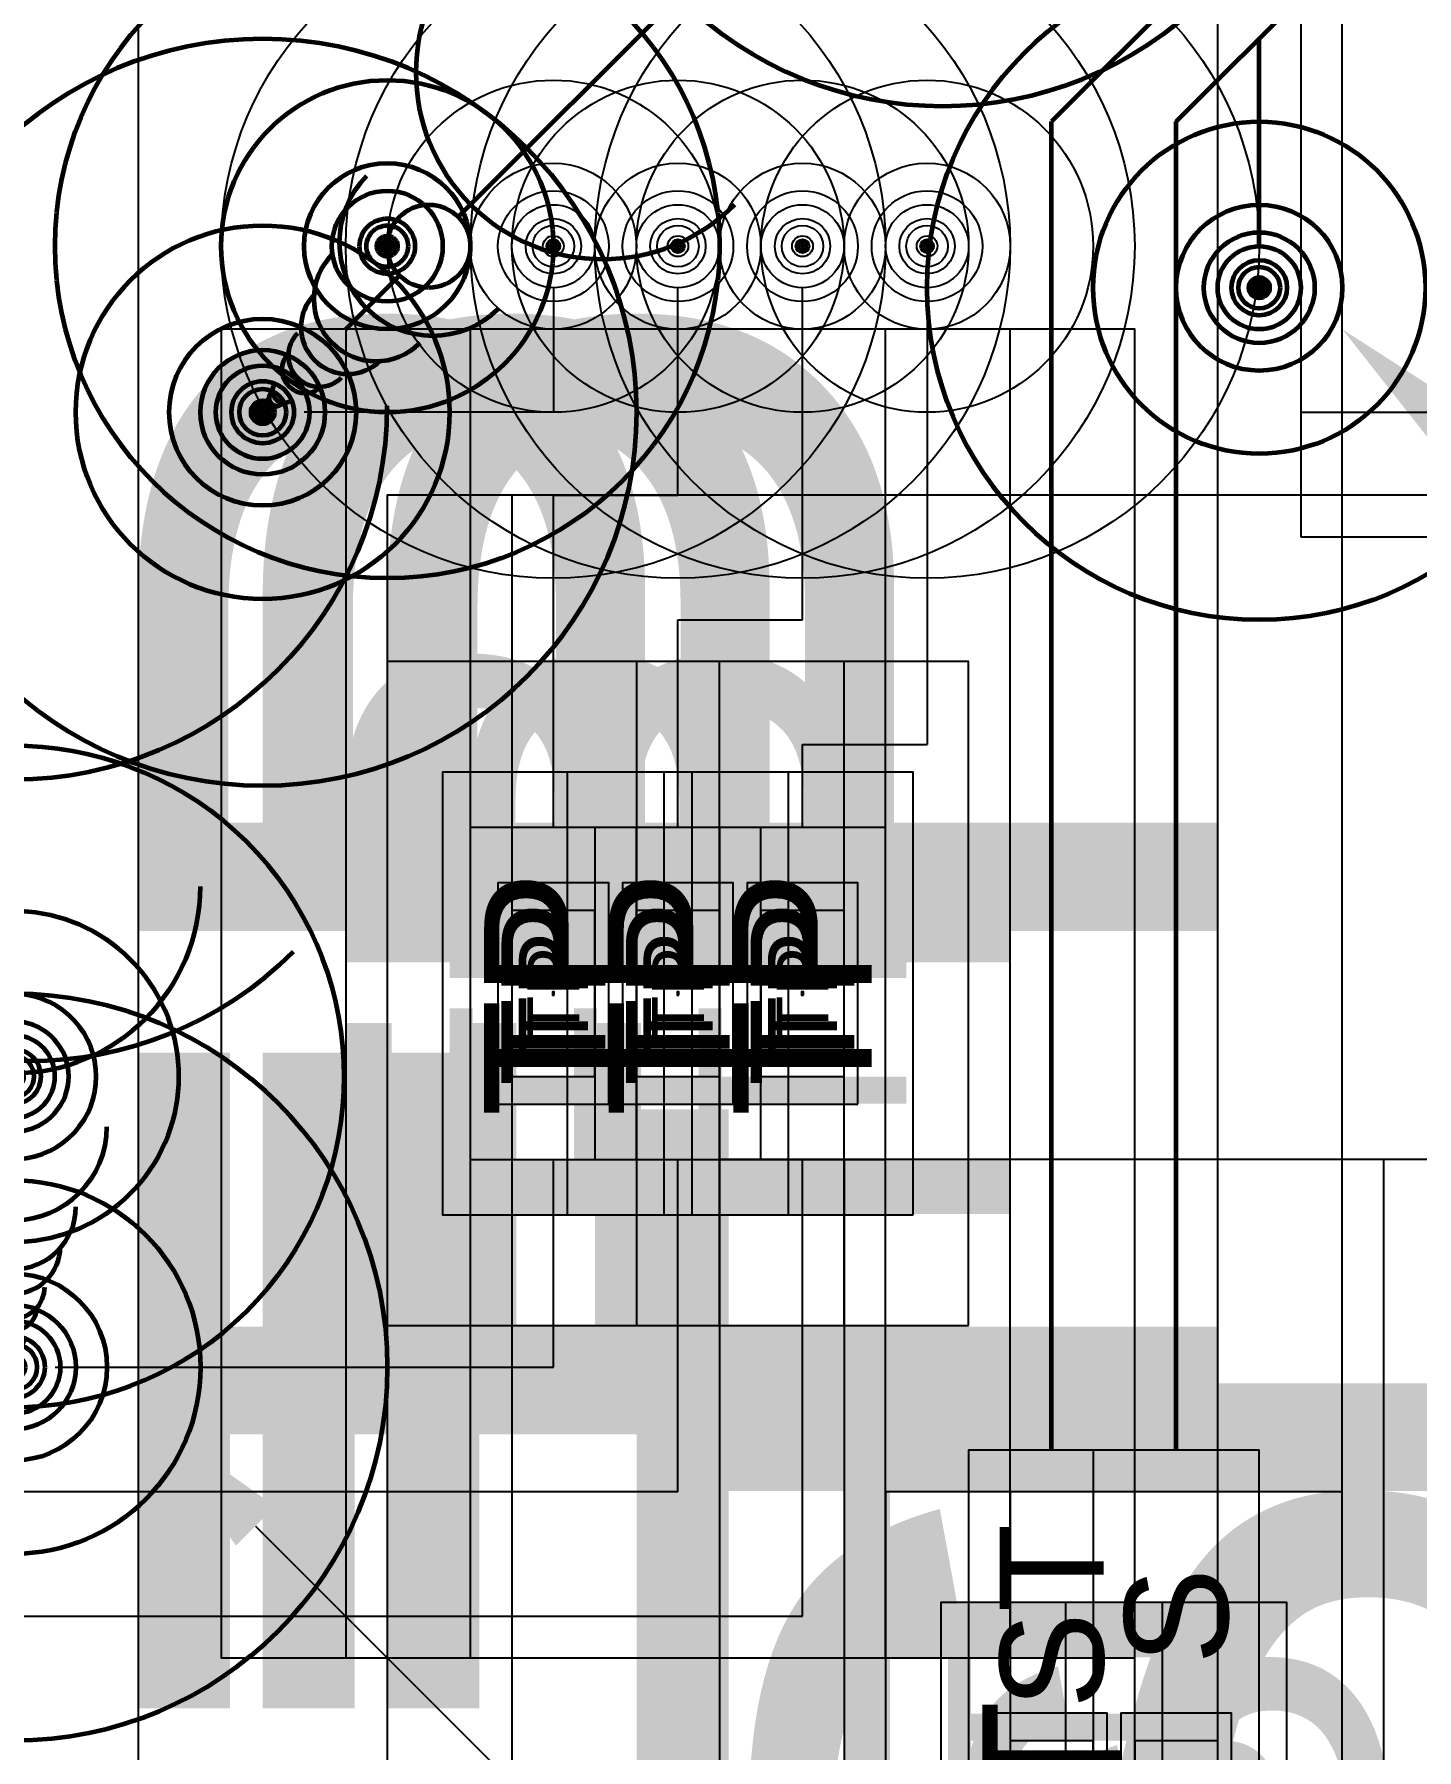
# Model space of a CAD drawing. Extents: x -3956 to 1666, y -2601 to 1886.
# Drawn here: x -2108.5 to -2008.6, y 490.1 to 614.1 of the extents above; entities that cross this region are included whole.
import ezdxf
from ezdxf.enums import TextEntityAlignment as Align

# ---------------------------------------------------------------- set-up
doc = ezdxf.new("R2010")
doc.units = 0
doc.header["$LTSCALE"] = 36
doc.header["$MEASUREMENT"] = 0
doc.linetypes.add('VENT', pattern=[0.30000000000000004, 0.2, -0.1])
for name, color, linetype in [('G-ANNO-TEXT', 70, 'Continuous'), ('P-TP-N', 4, 'Continuous'), ('P-TP-N @ 1 (1)', 4, 'Continuous'), ('P-TP-N @ 1 (2)', 4, 'Continuous'), ('P-TP-N @ 12', 4, 'Continuous'), ('P-TP-N @ 128', 4, 'Continuous'), ('P-TP-N @ 16', 4, 'Continuous'), ('P-TP-N @ 192', 4, 'Continuous'), ('P-TP-N @ 2', 4, 'Continuous'), ('P-TP-N @ 24', 4, 'Continuous'), ('P-TP-N @ 384', 4, 'Continuous'), ('P-TP-N @ 4', 4, 'Continuous'), ('P-TP-N @ 48', 4, 'Continuous'), ('P-TP-N @ 64', 4, 'Continuous'), ('P-TP-N @ 768', 4, 'Continuous'), ('P-TP-N @ 8', 4, 'Continuous'), ('P-TP-N @ 96', 4, 'Continuous')]:
    doc.layers.add(name, color=color, linetype=linetype)
for name, color, linetype, lineweight in [('P-SAN-N', 6, 'Continuous', 60), ('P-SAN-N @ 1 (1)', 6, 'Continuous', 60), ('P-SAN-N @ 1 (2)', 6, 'Continuous', 60), ('P-SAN-N @ 12', 6, 'Continuous', 60), ('P-SAN-N @ 128', 6, 'Continuous', 60), ('P-SAN-N @ 16', 6, 'Continuous', 60), ('P-SAN-N @ 192', 6, 'Continuous', 60), ('P-SAN-N @ 2', 6, 'Continuous', 60), ('P-SAN-N @ 24', 6, 'Continuous', 60), ('P-SAN-N @ 384', 6, 'Continuous', 60), ('P-SAN-N @ 4', 6, 'Continuous', 60), ('P-SAN-N @ 48', 6, 'Continuous', 60), ('P-SAN-N @ 64', 6, 'Continuous', 60), ('P-SAN-N @ 768', 6, 'Continuous', 60), ('P-SAN-N @ 8', 6, 'Continuous', 60), ('P-SAN-N @ 96', 6, 'Continuous', 60), ('P-SANV-N', 5, 'VENT', 60), ('P-SANV-N @ 1 (1)', 5, 'VENT', 60), ('P-SANV-N @ 1 (2)', 5, 'VENT', 60), ('P-SANV-N @ 12', 5, 'VENT', 60), ('P-SANV-N @ 128', 5, 'VENT', 60), ('P-SANV-N @ 16', 5, 'VENT', 60), ('P-SANV-N @ 192', 5, 'VENT', 60), ('P-SANV-N @ 2', 5, 'VENT', 60), ('P-SANV-N @ 24', 5, 'VENT', 60), ('P-SANV-N @ 384', 5, 'VENT', 60), ('P-SANV-N @ 4', 5, 'VENT', 60), ('P-SANV-N @ 48', 5, 'VENT', 60), ('P-SANV-N @ 64', 5, 'VENT', 60), ('P-SANV-N @ 768', 5, 'VENT', 60), ('P-SANV-N @ 8', 5, 'VENT', 60), ('P-SANV-N @ 96', 5, 'VENT', 60), ('P-STRM-N', 2, 'Continuous', 60), ('P-STRM-N @ 128', 2, 'Continuous', 60), ('P-STRM-N @ 192', 2, 'Continuous', 60), ('P-STRM-N @ 384', 2, 'Continuous', 60), ('P-STRM-N @ 48', 2, 'Continuous', 60), ('P-STRM-N @ 64', 2, 'Continuous', 60), ('P-STRM-N @ 768', 2, 'Continuous', 60), ('P-STRM-N @ 96', 2, 'Continuous', 60)]:
    doc.layers.add(name, color=color, linetype=linetype, lineweight=lineweight)
doc.styles.add('Arial', font='arial.ttf')

# ---------------------------------------------------------------- blocks, each defined once
blk = doc.blocks.new('*U20')
at = {"linetype": 'Continuous'}
blk.add_circle((0, 0), 0.03515625, dxfattribs=at)
blk.add_arc((0.09046299364832541, 2.556089733746285e-18), 0.03515625, 90, 270, dxfattribs=at)
blk = doc.blocks.new('*U1657')
at = {"layer": 'P-SAN-N @ 1 (1)', "rotation": 45}
blk.add_blockref('*U20', (-2092.000000014937, 586.7428015229962), dxfattribs=at)
at = {"layer": 'P-SAN-N @ 1 (2)', "rotation": 45}
blk.add_blockref('*U20', (-2092.000000014937, 586.7428015229962), dxfattribs=at)
at = {"layer": 'P-SAN-N @ 12', "xscale": 12, "yscale": 12, "zscale": 12, "rotation": 44.99999999999999}
blk.add_blockref('*U20', (-2092.000000014937, 586.7428015229962), dxfattribs=at)
at = {"layer": 'P-SAN-N @ 128', "xscale": 128, "yscale": 128, "zscale": 128, "rotation": 45}
blk.add_blockref('*U20', (-2092.000000014937, 586.7428015229962), dxfattribs=at)
at = {"layer": 'P-SAN-N @ 16', "xscale": 16, "yscale": 16, "zscale": 16, "rotation": 45}
blk.add_blockref('*U20', (-2092.000000014937, 586.7428015229962), dxfattribs=at)
at = {"layer": 'P-SAN-N @ 192', "xscale": 192, "yscale": 192, "zscale": 192, "rotation": 44.99999999999999}
blk.add_blockref('*U20', (-2092.000000014937, 586.7428015229962), dxfattribs=at)
at = {"layer": 'P-SAN-N @ 2', "xscale": 2, "yscale": 2, "zscale": 2, "rotation": 45}
blk.add_blockref('*U20', (-2092.000000014937, 586.7428015229962), dxfattribs=at)
at = {"layer": 'P-SAN-N @ 24', "xscale": 24, "yscale": 24, "zscale": 24, "rotation": 44.99999999999999}
blk.add_blockref('*U20', (-2092.000000014937, 586.7428015229962), dxfattribs=at)
at = {"layer": 'P-SAN-N @ 384', "xscale": 384, "yscale": 384, "zscale": 384, "rotation": 44.99999999999999}
blk.add_blockref('*U20', (-2092.000000014937, 586.7428015229962), dxfattribs=at)
at = {"layer": 'P-SAN-N @ 4', "xscale": 4, "yscale": 4, "zscale": 4, "rotation": 45}
blk.add_blockref('*U20', (-2092.000000014937, 586.7428015229962), dxfattribs=at)
at = {"layer": 'P-SAN-N @ 48', "xscale": 48, "yscale": 48, "zscale": 48, "rotation": 44.99999999999999}
blk.add_blockref('*U20', (-2092.000000014937, 586.7428015229962), dxfattribs=at)
at = {"layer": 'P-SAN-N @ 64', "xscale": 64, "yscale": 64, "zscale": 64, "rotation": 45}
blk.add_blockref('*U20', (-2092.000000014937, 586.7428015229962), dxfattribs=at)
at = {"layer": 'P-SAN-N @ 768', "xscale": 768, "yscale": 768, "zscale": 768, "rotation": 44.99999999999999}
blk.add_blockref('*U20', (-2092.000000014937, 586.7428015229962), dxfattribs=at)
at = {"layer": 'P-SAN-N @ 8', "xscale": 8, "yscale": 8, "zscale": 8, "rotation": 45}
blk.add_blockref('*U20', (-2092.000000014937, 586.7428015229962), dxfattribs=at)
at = {"layer": 'P-SAN-N @ 96', "xscale": 96, "yscale": 96, "zscale": 96, "rotation": 44.99999999999999}
blk.add_blockref('*U20', (-2092.000000014937, 586.7428015229962), dxfattribs=at)
blk = doc.blocks.new('*U7')
blk.add_circle((0, 0), 0.03125)
blk = doc.blocks.new('*U1659')
at = {"layer": 'P-SAN-N @ 1 (1)'}
blk.add_blockref('*U7', (-2020.000000014937, 595.7428015229962), dxfattribs=at)
at = {"layer": 'P-SAN-N @ 1 (2)'}
blk.add_blockref('*U7', (-2020.000000014937, 595.7428015229962), dxfattribs=at)
at = {"layer": 'P-SAN-N @ 12', "xscale": 12, "yscale": 12, "zscale": 12}
blk.add_blockref('*U7', (-2020.000000014937, 595.7428015229962), dxfattribs=at)
at = {"layer": 'P-SAN-N @ 128', "xscale": 128, "yscale": 128, "zscale": 128}
blk.add_blockref('*U7', (-2020.000000014937, 595.7428015229962), dxfattribs=at)
at = {"layer": 'P-SAN-N @ 16', "xscale": 16, "yscale": 16, "zscale": 16}
blk.add_blockref('*U7', (-2020.000000014937, 595.7428015229962), dxfattribs=at)
at = {"layer": 'P-SAN-N @ 192', "xscale": 192, "yscale": 192, "zscale": 192}
blk.add_blockref('*U7', (-2020.000000014937, 595.7428015229962), dxfattribs=at)
at = {"layer": 'P-SAN-N @ 2', "xscale": 2, "yscale": 2, "zscale": 2}
blk.add_blockref('*U7', (-2020.000000014937, 595.7428015229962), dxfattribs=at)
at = {"layer": 'P-SAN-N @ 24', "xscale": 24, "yscale": 24, "zscale": 24}
blk.add_blockref('*U7', (-2020.000000014937, 595.7428015229962), dxfattribs=at)
at = {"layer": 'P-SAN-N @ 384', "xscale": 384, "yscale": 384, "zscale": 384}
blk.add_blockref('*U7', (-2020.000000014937, 595.7428015229962), dxfattribs=at)
at = {"layer": 'P-SAN-N @ 4', "xscale": 4, "yscale": 4, "zscale": 4}
blk.add_blockref('*U7', (-2020.000000014937, 595.7428015229962), dxfattribs=at)
at = {"layer": 'P-SAN-N @ 48', "xscale": 48, "yscale": 48, "zscale": 48}
blk.add_blockref('*U7', (-2020.000000014937, 595.7428015229962), dxfattribs=at)
at = {"layer": 'P-SAN-N @ 64', "xscale": 64, "yscale": 64, "zscale": 64}
blk.add_blockref('*U7', (-2020.000000014937, 595.7428015229962), dxfattribs=at)
at = {"layer": 'P-SAN-N @ 768', "xscale": 768, "yscale": 768, "zscale": 768}
blk.add_blockref('*U7', (-2020.000000014937, 595.7428015229962), dxfattribs=at)
at = {"layer": 'P-SAN-N @ 8', "xscale": 8, "yscale": 8, "zscale": 8}
blk.add_blockref('*U7', (-2020.000000014937, 595.7428015229962), dxfattribs=at)
at = {"layer": 'P-SAN-N @ 96', "xscale": 96, "yscale": 96, "zscale": 96}
blk.add_blockref('*U7', (-2020.000000014937, 595.7428015229962), dxfattribs=at)
blk = doc.blocks.new('*U1662')
at = {"layer": 'P-SANV-N @ 1 (1)'}
blk.add_blockref('*U7', (-2083.000000014937, 598.7428015229962), dxfattribs=at)
at = {"layer": 'P-SANV-N @ 1 (2)'}
blk.add_blockref('*U7', (-2083.000000014937, 598.7428015229962), dxfattribs=at)
at = {"layer": 'P-SANV-N @ 12', "xscale": 12, "yscale": 12, "zscale": 12}
blk.add_blockref('*U7', (-2083.000000014937, 598.7428015229962), dxfattribs=at)
at = {"layer": 'P-SANV-N @ 128', "xscale": 128, "yscale": 128, "zscale": 128}
blk.add_blockref('*U7', (-2083.000000014937, 598.7428015229962), dxfattribs=at)
at = {"layer": 'P-SANV-N @ 16', "xscale": 16, "yscale": 16, "zscale": 16}
blk.add_blockref('*U7', (-2083.000000014937, 598.7428015229962), dxfattribs=at)
at = {"layer": 'P-SANV-N @ 192', "xscale": 192, "yscale": 192, "zscale": 192}
blk.add_blockref('*U7', (-2083.000000014937, 598.7428015229962), dxfattribs=at)
at = {"layer": 'P-SANV-N @ 2', "xscale": 2, "yscale": 2, "zscale": 2}
blk.add_blockref('*U7', (-2083.000000014937, 598.7428015229962), dxfattribs=at)
at = {"layer": 'P-SANV-N @ 24', "xscale": 24, "yscale": 24, "zscale": 24}
blk.add_blockref('*U7', (-2083.000000014937, 598.7428015229962), dxfattribs=at)
at = {"layer": 'P-SANV-N @ 384', "xscale": 384, "yscale": 384, "zscale": 384}
blk.add_blockref('*U7', (-2083.000000014937, 598.7428015229962), dxfattribs=at)
at = {"layer": 'P-SANV-N @ 4', "xscale": 4, "yscale": 4, "zscale": 4}
blk.add_blockref('*U7', (-2083.000000014937, 598.7428015229962), dxfattribs=at)
at = {"layer": 'P-SANV-N @ 48', "xscale": 48, "yscale": 48, "zscale": 48}
blk.add_blockref('*U7', (-2083.000000014937, 598.7428015229962), dxfattribs=at)
at = {"layer": 'P-SANV-N @ 64', "xscale": 64, "yscale": 64, "zscale": 64}
blk.add_blockref('*U7', (-2083.000000014937, 598.7428015229962), dxfattribs=at)
at = {"layer": 'P-SANV-N @ 768', "xscale": 768, "yscale": 768, "zscale": 768}
blk.add_blockref('*U7', (-2083.000000014937, 598.7428015229962), dxfattribs=at)
at = {"layer": 'P-SANV-N @ 8', "xscale": 8, "yscale": 8, "zscale": 8}
blk.add_blockref('*U7', (-2083.000000014937, 598.7428015229962), dxfattribs=at)
at = {"layer": 'P-SANV-N @ 96', "xscale": 96, "yscale": 96, "zscale": 96}
blk.add_blockref('*U7', (-2080.000000014937, 598.7428015229962), dxfattribs=at)
blk = doc.blocks.new('*U72')
at = {"layer": 'DEFPOINTS'}
blk.add_lwpolyline([(-0.125, -0.06249999999999999), (0.125, -0.06249999999999998), (0.125, 0.06250000000000003), (-0.125, 0.0625)], close=True, dxfattribs=at)
at = {"style": 'Arial'}
blk.add_text('ST', height=0.078125, dxfattribs=at).set_placement((-9.393444791544109e-18, 0), align=Align.MIDDLE)
blk = doc.blocks.new('*U1663')
at = {"layer": 'P-STRM-N @ 128', "linetype": 'ByBlock', "lineweight": -2, "xscale": 128, "yscale": 128, "zscale": 128, "rotation": 90}
blk.add_blockref('*U72', (-2035.000000014937, 484.7428015229962), dxfattribs=at)
at = {"layer": 'P-STRM-N @ 192', "linetype": 'ByBlock', "lineweight": -2, "xscale": 192, "yscale": 192, "zscale": 192, "rotation": 90}
blk.add_blockref('*U72', (-2035.000000014937, 484.7428015229962), dxfattribs=at)
at = {"layer": 'P-STRM-N @ 384', "linetype": 'ByBlock', "lineweight": -2, "xscale": 384, "yscale": 384, "zscale": 384, "rotation": 90}
blk.add_blockref('*U72', (-2035.000000014937, 484.7428015229962), dxfattribs=at)
at = {"layer": 'P-STRM-N @ 48', "linetype": 'ByBlock', "lineweight": -2, "xscale": 48, "yscale": 48, "zscale": 48, "rotation": 90}
blk.add_blockref('*U72', (-2035.000000014937, 484.7428015229962), dxfattribs=at)
at = {"layer": 'P-STRM-N @ 64', "linetype": 'ByBlock', "lineweight": -2, "xscale": 64, "yscale": 64, "zscale": 64, "rotation": 90}
blk.add_blockref('*U72', (-2035.000000014937, 484.7428015229962), dxfattribs=at)
at = {"layer": 'P-STRM-N @ 768', "linetype": 'ByBlock', "lineweight": -2, "xscale": 768, "yscale": 768, "zscale": 768, "rotation": 90}
blk.add_blockref('*U72', (-2035.000000014937, 484.7428015229962), dxfattribs=at)
at = {"layer": 'P-STRM-N @ 96', "linetype": 'ByBlock', "lineweight": -2, "xscale": 96, "yscale": 96, "zscale": 96, "rotation": 90}
blk.add_blockref('*U72', (-2035.000000014937, 499.7428015229962), dxfattribs=at)
blk = doc.blocks.new('*U68')
at = {"layer": 'DEFPOINTS'}
blk.add_lwpolyline([(-0.125, -0.06249999999999999), (0.125, -0.06249999999999998), (0.125, 0.06250000000000003), (-0.125, 0.0625)], close=True, dxfattribs=at)
at = {"style": 'Arial'}
blk.add_text('S', height=0.078125, dxfattribs=at).set_placement((-2.383437588677995e-17, 0), align=Align.MIDDLE)
blk = doc.blocks.new('*U1664')
at = {"layer": 'P-SAN-N @ 128', "linetype": 'ByBlock', "lineweight": -2, "xscale": 128, "yscale": 128, "zscale": 128, "rotation": 90}
blk.add_blockref('*U68', (-2026.000000014937, 484.7428015229962), dxfattribs=at)
at = {"layer": 'P-SAN-N @ 192', "linetype": 'ByBlock', "lineweight": -2, "xscale": 192, "yscale": 192, "zscale": 192, "rotation": 90}
blk.add_blockref('*U68', (-2026.000000014937, 484.7428015229962), dxfattribs=at)
at = {"layer": 'P-SAN-N @ 384', "linetype": 'ByBlock', "lineweight": -2, "xscale": 384, "yscale": 384, "zscale": 384, "rotation": 90}
blk.add_blockref('*U68', (-2026.000000014937, 484.7428015229962), dxfattribs=at)
at = {"layer": 'P-SAN-N @ 48', "linetype": 'ByBlock', "lineweight": -2, "xscale": 48, "yscale": 48, "zscale": 48, "rotation": 90}
blk.add_blockref('*U68', (-2026.000000014937, 484.7428015229962), dxfattribs=at)
at = {"layer": 'P-SAN-N @ 64', "linetype": 'ByBlock', "lineweight": -2, "xscale": 64, "yscale": 64, "zscale": 64, "rotation": 90}
blk.add_blockref('*U68', (-2026.000000014937, 484.7428015229962), dxfattribs=at)
at = {"layer": 'P-SAN-N @ 768', "linetype": 'ByBlock', "lineweight": -2, "xscale": 768, "yscale": 768, "zscale": 768, "rotation": 90}
blk.add_blockref('*U68', (-2026.000000014937, 484.7428015229962), dxfattribs=at)
at = {"layer": 'P-SAN-N @ 96', "linetype": 'ByBlock', "lineweight": -2, "xscale": 96, "yscale": 96, "zscale": 96, "rotation": 90}
blk.add_blockref('*U68', (-2026.000000014937, 499.7428015229962), dxfattribs=at)
blk = doc.blocks.new('*U1796')
at = {"layer": 'P-TP-N @ 1 (1)'}
blk.add_blockref('*U7', (-2071.000000014937, 598.7428015229962), dxfattribs=at)
at = {"layer": 'P-TP-N @ 1 (2)'}
blk.add_blockref('*U7', (-2071.000000014937, 598.7428015229962), dxfattribs=at)
at = {"layer": 'P-TP-N @ 12', "xscale": 12, "yscale": 12, "zscale": 12}
blk.add_blockref('*U7', (-2071.000000014937, 598.7428015229962), dxfattribs=at)
at = {"layer": 'P-TP-N @ 128', "xscale": 128, "yscale": 128, "zscale": 128}
blk.add_blockref('*U7', (-2071.000000014937, 598.7428015229962), dxfattribs=at)
at = {"layer": 'P-TP-N @ 16', "xscale": 16, "yscale": 16, "zscale": 16}
blk.add_blockref('*U7', (-2071.000000014937, 598.7428015229962), dxfattribs=at)
at = {"layer": 'P-TP-N @ 192', "xscale": 192, "yscale": 192, "zscale": 192}
blk.add_blockref('*U7', (-2071.000000014937, 598.7428015229962), dxfattribs=at)
at = {"layer": 'P-TP-N @ 2', "xscale": 2, "yscale": 2, "zscale": 2}
blk.add_blockref('*U7', (-2071.000000014937, 598.7428015229962), dxfattribs=at)
at = {"layer": 'P-TP-N @ 24', "xscale": 24, "yscale": 24, "zscale": 24}
blk.add_blockref('*U7', (-2071.000000014937, 598.7428015229962), dxfattribs=at)
at = {"layer": 'P-TP-N @ 384', "xscale": 384, "yscale": 384, "zscale": 384}
blk.add_blockref('*U7', (-2071.000000014937, 598.7428015229962), dxfattribs=at)
at = {"layer": 'P-TP-N @ 4', "xscale": 4, "yscale": 4, "zscale": 4}
blk.add_blockref('*U7', (-2071.000000014937, 598.7428015229962), dxfattribs=at)
at = {"layer": 'P-TP-N @ 48', "xscale": 48, "yscale": 48, "zscale": 48}
blk.add_blockref('*U7', (-2071.000000014937, 598.7428015229962), dxfattribs=at)
at = {"layer": 'P-TP-N @ 64', "xscale": 64, "yscale": 64, "zscale": 64}
blk.add_blockref('*U7', (-2071.000000014937, 598.7428015229962), dxfattribs=at)
at = {"layer": 'P-TP-N @ 768', "xscale": 768, "yscale": 768, "zscale": 768}
blk.add_blockref('*U7', (-2071.000000014937, 598.7428015229962), dxfattribs=at)
at = {"layer": 'P-TP-N @ 8', "xscale": 8, "yscale": 8, "zscale": 8}
blk.add_blockref('*U7', (-2071.000000014937, 598.7428015229962), dxfattribs=at)
at = {"layer": 'P-TP-N @ 96', "xscale": 96, "yscale": 96, "zscale": 96}
blk.add_blockref('*U7', (-2071.000000014937, 598.7428015229962), dxfattribs=at)
blk = doc.blocks.new('*U1797')
at = {"layer": 'P-TP-N @ 1 (1)'}
blk.add_blockref('*U7', (-2062.000000014937, 598.7428015229962), dxfattribs=at)
at = {"layer": 'P-TP-N @ 1 (2)'}
blk.add_blockref('*U7', (-2062.000000014937, 598.7428015229962), dxfattribs=at)
at = {"layer": 'P-TP-N @ 12', "xscale": 12, "yscale": 12, "zscale": 12}
blk.add_blockref('*U7', (-2062.000000014937, 598.7428015229962), dxfattribs=at)
at = {"layer": 'P-TP-N @ 128', "xscale": 128, "yscale": 128, "zscale": 128}
blk.add_blockref('*U7', (-2062.000000014937, 598.7428015229962), dxfattribs=at)
at = {"layer": 'P-TP-N @ 16', "xscale": 16, "yscale": 16, "zscale": 16}
blk.add_blockref('*U7', (-2062.000000014937, 598.7428015229962), dxfattribs=at)
at = {"layer": 'P-TP-N @ 192', "xscale": 192, "yscale": 192, "zscale": 192}
blk.add_blockref('*U7', (-2062.000000014937, 598.7428015229962), dxfattribs=at)
at = {"layer": 'P-TP-N @ 2', "xscale": 2, "yscale": 2, "zscale": 2}
blk.add_blockref('*U7', (-2062.000000014937, 598.7428015229962), dxfattribs=at)
at = {"layer": 'P-TP-N @ 24', "xscale": 24, "yscale": 24, "zscale": 24}
blk.add_blockref('*U7', (-2062.000000014937, 598.7428015229962), dxfattribs=at)
at = {"layer": 'P-TP-N @ 384', "xscale": 384, "yscale": 384, "zscale": 384}
blk.add_blockref('*U7', (-2062.000000014937, 598.7428015229962), dxfattribs=at)
at = {"layer": 'P-TP-N @ 4', "xscale": 4, "yscale": 4, "zscale": 4}
blk.add_blockref('*U7', (-2062.000000014937, 598.7428015229962), dxfattribs=at)
at = {"layer": 'P-TP-N @ 48', "xscale": 48, "yscale": 48, "zscale": 48}
blk.add_blockref('*U7', (-2062.000000014937, 598.7428015229962), dxfattribs=at)
at = {"layer": 'P-TP-N @ 64', "xscale": 64, "yscale": 64, "zscale": 64}
blk.add_blockref('*U7', (-2062.000000014937, 598.7428015229962), dxfattribs=at)
at = {"layer": 'P-TP-N @ 768', "xscale": 768, "yscale": 768, "zscale": 768}
blk.add_blockref('*U7', (-2062.000000014937, 598.7428015229962), dxfattribs=at)
at = {"layer": 'P-TP-N @ 8', "xscale": 8, "yscale": 8, "zscale": 8}
blk.add_blockref('*U7', (-2062.000000014937, 598.7428015229962), dxfattribs=at)
at = {"layer": 'P-TP-N @ 96', "xscale": 96, "yscale": 96, "zscale": 96}
blk.add_blockref('*U7', (-2062.000000014937, 598.7428015229962), dxfattribs=at)
blk = doc.blocks.new('*U1798')
at = {"layer": 'P-TP-N @ 1 (1)'}
blk.add_blockref('*U7', (-2053.000000014937, 598.7428015229962), dxfattribs=at)
at = {"layer": 'P-TP-N @ 1 (2)'}
blk.add_blockref('*U7', (-2053.000000014937, 598.7428015229962), dxfattribs=at)
at = {"layer": 'P-TP-N @ 12', "xscale": 12, "yscale": 12, "zscale": 12}
blk.add_blockref('*U7', (-2053.000000014937, 598.7428015229962), dxfattribs=at)
at = {"layer": 'P-TP-N @ 128', "xscale": 128, "yscale": 128, "zscale": 128}
blk.add_blockref('*U7', (-2053.000000014937, 598.7428015229962), dxfattribs=at)
at = {"layer": 'P-TP-N @ 16', "xscale": 16, "yscale": 16, "zscale": 16}
blk.add_blockref('*U7', (-2053.000000014937, 598.7428015229962), dxfattribs=at)
at = {"layer": 'P-TP-N @ 192', "xscale": 192, "yscale": 192, "zscale": 192}
blk.add_blockref('*U7', (-2053.000000014937, 598.7428015229962), dxfattribs=at)
at = {"layer": 'P-TP-N @ 2', "xscale": 2, "yscale": 2, "zscale": 2}
blk.add_blockref('*U7', (-2053.000000014937, 598.7428015229962), dxfattribs=at)
at = {"layer": 'P-TP-N @ 24', "xscale": 24, "yscale": 24, "zscale": 24}
blk.add_blockref('*U7', (-2053.000000014937, 598.7428015229962), dxfattribs=at)
at = {"layer": 'P-TP-N @ 384', "xscale": 384, "yscale": 384, "zscale": 384}
blk.add_blockref('*U7', (-2053.000000014937, 598.7428015229962), dxfattribs=at)
at = {"layer": 'P-TP-N @ 4', "xscale": 4, "yscale": 4, "zscale": 4}
blk.add_blockref('*U7', (-2053.000000014937, 598.7428015229962), dxfattribs=at)
at = {"layer": 'P-TP-N @ 48', "xscale": 48, "yscale": 48, "zscale": 48}
blk.add_blockref('*U7', (-2053.000000014937, 598.7428015229962), dxfattribs=at)
at = {"layer": 'P-TP-N @ 64', "xscale": 64, "yscale": 64, "zscale": 64}
blk.add_blockref('*U7', (-2053.000000014937, 598.7428015229962), dxfattribs=at)
at = {"layer": 'P-TP-N @ 768', "xscale": 768, "yscale": 768, "zscale": 768}
blk.add_blockref('*U7', (-2053.000000014937, 598.7428015229962), dxfattribs=at)
at = {"layer": 'P-TP-N @ 8', "xscale": 8, "yscale": 8, "zscale": 8}
blk.add_blockref('*U7', (-2053.000000014937, 598.7428015229962), dxfattribs=at)
at = {"layer": 'P-TP-N @ 96', "xscale": 96, "yscale": 96, "zscale": 96}
blk.add_blockref('*U7', (-2053.000000014937, 598.7428015229962), dxfattribs=at)
blk = doc.blocks.new('*U66')
at = {"layer": 'DEFPOINTS'}
blk.add_lwpolyline([(-0.125, -0.0625), (0.125, -0.0625), (0.125, 0.0625), (-0.125, 0.0625)], close=True, dxfattribs=at)
at = {"style": 'Arial'}
blk.add_text('TP', height=0.078125, dxfattribs=at).set_placement((-3.235557227555699e-17, 1.387778780781446e-17), align=Align.MIDDLE)
blk = doc.blocks.new('*U1801')
at = {"layer": 'P-TP-N @ 1 (1)', "linetype": 'ByBlock', "lineweight": -2, "rotation": 90}
blk.add_blockref('*U66', (-2062.000000014937, 544.7428015229962), dxfattribs=at)
at = {"layer": 'P-TP-N @ 1 (2)', "linetype": 'ByBlock', "lineweight": -2, "rotation": 90}
blk.add_blockref('*U66', (-2062.000000014937, 544.7428015229962), dxfattribs=at)
at = {"layer": 'P-TP-N @ 128', "linetype": 'ByBlock', "lineweight": -2, "xscale": 128, "yscale": 128, "zscale": 128, "rotation": 90}
blk.add_blockref('*U66', (-2062.000000014937, 544.7428015229962), dxfattribs=at)
at = {"layer": 'P-TP-N @ 192', "linetype": 'ByBlock', "lineweight": -2, "xscale": 192, "yscale": 192, "zscale": 192, "rotation": 90}
blk.add_blockref('*U66', (-2062.000000014937, 544.7428015229962), dxfattribs=at)
at = {"layer": 'P-TP-N @ 384', "linetype": 'ByBlock', "lineweight": -2, "xscale": 384, "yscale": 384, "zscale": 384, "rotation": 90}
blk.add_blockref('*U66', (-2062.000000014937, 544.7428015229962), dxfattribs=at)
at = {"layer": 'P-TP-N @ 48', "linetype": 'ByBlock', "lineweight": -2, "xscale": 48, "yscale": 48, "zscale": 48, "rotation": 90}
blk.add_blockref('*U66', (-2062.000000014937, 544.7428015229962), dxfattribs=at)
at = {"layer": 'P-TP-N @ 64', "linetype": 'ByBlock', "lineweight": -2, "xscale": 64, "yscale": 64, "zscale": 64, "rotation": 90}
blk.add_blockref('*U66', (-2062.000000014937, 544.7428015229962), dxfattribs=at)
at = {"layer": 'P-TP-N @ 768', "linetype": 'ByBlock', "lineweight": -2, "xscale": 768, "yscale": 768, "zscale": 768, "rotation": 90}
blk.add_blockref('*U66', (-2062.000000014937, 544.7428015229962), dxfattribs=at)
at = {"layer": 'P-TP-N @ 96', "linetype": 'ByBlock', "lineweight": -2, "xscale": 96, "yscale": 96, "zscale": 96, "rotation": 90}
blk.add_blockref('*U66', (-2062.000000014937, 544.7428015229962), dxfattribs=at)
blk = doc.blocks.new('*U1802')
at = {"layer": 'P-TP-N @ 1 (1)', "linetype": 'ByBlock', "lineweight": -2, "rotation": 90}
blk.add_blockref('*U66', (-2071.000000014937, 544.7428015229962), dxfattribs=at)
at = {"layer": 'P-TP-N @ 1 (2)', "linetype": 'ByBlock', "lineweight": -2, "rotation": 90}
blk.add_blockref('*U66', (-2071.000000014937, 544.7428015229962), dxfattribs=at)
at = {"layer": 'P-TP-N @ 128', "linetype": 'ByBlock', "lineweight": -2, "xscale": 128, "yscale": 128, "zscale": 128, "rotation": 90}
blk.add_blockref('*U66', (-2071.000000014937, 544.7428015229962), dxfattribs=at)
at = {"layer": 'P-TP-N @ 192', "linetype": 'ByBlock', "lineweight": -2, "xscale": 192, "yscale": 192, "zscale": 192, "rotation": 90}
blk.add_blockref('*U66', (-2071.000000014937, 544.7428015229962), dxfattribs=at)
at = {"layer": 'P-TP-N @ 384', "linetype": 'ByBlock', "lineweight": -2, "xscale": 384, "yscale": 384, "zscale": 384, "rotation": 90}
blk.add_blockref('*U66', (-2071.000000014937, 544.7428015229962), dxfattribs=at)
at = {"layer": 'P-TP-N @ 48', "linetype": 'ByBlock', "lineweight": -2, "xscale": 48, "yscale": 48, "zscale": 48, "rotation": 90}
blk.add_blockref('*U66', (-2071.000000014937, 544.7428015229962), dxfattribs=at)
at = {"layer": 'P-TP-N @ 64', "linetype": 'ByBlock', "lineweight": -2, "xscale": 64, "yscale": 64, "zscale": 64, "rotation": 90}
blk.add_blockref('*U66', (-2071.000000014937, 544.7428015229962), dxfattribs=at)
at = {"layer": 'P-TP-N @ 768', "linetype": 'ByBlock', "lineweight": -2, "xscale": 768, "yscale": 768, "zscale": 768, "rotation": 90}
blk.add_blockref('*U66', (-2071.000000014937, 544.7428015229962), dxfattribs=at)
at = {"layer": 'P-TP-N @ 96', "linetype": 'ByBlock', "lineweight": -2, "xscale": 96, "yscale": 96, "zscale": 96, "rotation": 90}
blk.add_blockref('*U66', (-2071.000000014937, 544.7428015229962), dxfattribs=at)
blk = doc.blocks.new('*U1868')
at = {"layer": 'P-SAN-N @ 768', "linetype": 'ByBlock', "lineweight": -2, "xscale": 768, "yscale": 768, "zscale": 768}
blk.add_blockref('*U68', (-1921.000000014937, 634.7428015229962), dxfattribs=at)
blk = doc.blocks.new('*U1869')
at = {"layer": 'P-STRM-N @ 768', "linetype": 'ByBlock', "lineweight": -2, "xscale": 768, "yscale": 768, "zscale": 768}
blk.add_blockref('*U72', (-1921.000000014937, 625.7428015229962), dxfattribs=at)
blk = doc.blocks.new('*U1891')
at = {"layer": 'P-SAN-N @ 1 (1)', "rotation": 90}
blk.add_blockref('*U20', (-2110.000000014937, 517.7428015229962), dxfattribs=at)
at = {"layer": 'P-SAN-N @ 1 (2)', "rotation": 90}
blk.add_blockref('*U20', (-2110.000000014937, 517.7428015229962), dxfattribs=at)
at = {"layer": 'P-SAN-N @ 12', "xscale": 12, "yscale": 12, "zscale": 12, "rotation": 90}
blk.add_blockref('*U20', (-2110.000000014937, 517.7428015229962), dxfattribs=at)
at = {"layer": 'P-SAN-N @ 128', "xscale": 128, "yscale": 128, "zscale": 128, "rotation": 90}
blk.add_blockref('*U20', (-2110.000000014937, 517.7428015229962), dxfattribs=at)
at = {"layer": 'P-SAN-N @ 16', "xscale": 16, "yscale": 16, "zscale": 16, "rotation": 90}
blk.add_blockref('*U20', (-2110.000000014937, 517.7428015229962), dxfattribs=at)
at = {"layer": 'P-SAN-N @ 192', "xscale": 192, "yscale": 192, "zscale": 192, "rotation": 90}
blk.add_blockref('*U20', (-2110.000000014937, 517.7428015229962), dxfattribs=at)
at = {"layer": 'P-SAN-N @ 2', "xscale": 2, "yscale": 2, "zscale": 2, "rotation": 90}
blk.add_blockref('*U20', (-2110.000000014937, 517.7428015229962), dxfattribs=at)
at = {"layer": 'P-SAN-N @ 24', "xscale": 24, "yscale": 24, "zscale": 24, "rotation": 90}
blk.add_blockref('*U20', (-2110.000000014937, 517.7428015229962), dxfattribs=at)
at = {"layer": 'P-SAN-N @ 384', "xscale": 384, "yscale": 384, "zscale": 384, "rotation": 90}
blk.add_blockref('*U20', (-2110.000000014937, 517.7428015229962), dxfattribs=at)
at = {"layer": 'P-SAN-N @ 4', "xscale": 4, "yscale": 4, "zscale": 4, "rotation": 90}
blk.add_blockref('*U20', (-2110.000000014937, 517.7428015229962), dxfattribs=at)
at = {"layer": 'P-SAN-N @ 48', "xscale": 48, "yscale": 48, "zscale": 48, "rotation": 90}
blk.add_blockref('*U20', (-2110.000000014937, 517.7428015229962), dxfattribs=at)
at = {"layer": 'P-SAN-N @ 64', "xscale": 64, "yscale": 64, "zscale": 64, "rotation": 90}
blk.add_blockref('*U20', (-2110.000000014937, 517.7428015229962), dxfattribs=at)
at = {"layer": 'P-SAN-N @ 768', "xscale": 768, "yscale": 768, "zscale": 768, "rotation": 90}
blk.add_blockref('*U20', (-2110.000000014937, 517.7428015229962), dxfattribs=at)
at = {"layer": 'P-SAN-N @ 8', "xscale": 8, "yscale": 8, "zscale": 8, "rotation": 90}
blk.add_blockref('*U20', (-2110.000000014937, 517.7428015229962), dxfattribs=at)
at = {"layer": 'P-SAN-N @ 96', "xscale": 96, "yscale": 96, "zscale": 96, "rotation": 90}
blk.add_blockref('*U20', (-2110.000000014937, 517.7428015229962), dxfattribs=at)
blk = doc.blocks.new('*U1892')
at = {"layer": 'P-SAN-N @ 1 (1)', "rotation": 45}
blk.add_blockref('*U20', (-2158.000000014937, 517.7428015229962), dxfattribs=at)
at = {"layer": 'P-SAN-N @ 1 (2)', "rotation": 45}
blk.add_blockref('*U20', (-2158.000000014937, 517.7428015229962), dxfattribs=at)
at = {"layer": 'P-SAN-N @ 12', "xscale": 12, "yscale": 12, "zscale": 12, "rotation": 44.99999999999999}
blk.add_blockref('*U20', (-2158.000000014937, 517.7428015229962), dxfattribs=at)
at = {"layer": 'P-SAN-N @ 128', "xscale": 128, "yscale": 128, "zscale": 128, "rotation": 45}
blk.add_blockref('*U20', (-2158.000000014937, 517.7428015229962), dxfattribs=at)
at = {"layer": 'P-SAN-N @ 16', "xscale": 16, "yscale": 16, "zscale": 16, "rotation": 45}
blk.add_blockref('*U20', (-2158.000000014937, 517.7428015229962), dxfattribs=at)
at = {"layer": 'P-SAN-N @ 192', "xscale": 192, "yscale": 192, "zscale": 192, "rotation": 44.99999999999999}
blk.add_blockref('*U20', (-2158.000000014937, 517.7428015229962), dxfattribs=at)
at = {"layer": 'P-SAN-N @ 2', "xscale": 2, "yscale": 2, "zscale": 2, "rotation": 45}
blk.add_blockref('*U20', (-2158.000000014937, 517.7428015229962), dxfattribs=at)
at = {"layer": 'P-SAN-N @ 24', "xscale": 24, "yscale": 24, "zscale": 24, "rotation": 44.99999999999999}
blk.add_blockref('*U20', (-2158.000000014937, 517.7428015229962), dxfattribs=at)
at = {"layer": 'P-SAN-N @ 384', "xscale": 384, "yscale": 384, "zscale": 384, "rotation": 44.99999999999999}
blk.add_blockref('*U20', (-2158.000000014937, 517.7428015229962), dxfattribs=at)
at = {"layer": 'P-SAN-N @ 4', "xscale": 4, "yscale": 4, "zscale": 4, "rotation": 45}
blk.add_blockref('*U20', (-2158.000000014937, 517.7428015229962), dxfattribs=at)
at = {"layer": 'P-SAN-N @ 48', "xscale": 48, "yscale": 48, "zscale": 48, "rotation": 44.99999999999999}
blk.add_blockref('*U20', (-2158.000000014937, 517.7428015229962), dxfattribs=at)
at = {"layer": 'P-SAN-N @ 64', "xscale": 64, "yscale": 64, "zscale": 64, "rotation": 45}
blk.add_blockref('*U20', (-2158.000000014937, 517.7428015229962), dxfattribs=at)
at = {"layer": 'P-SAN-N @ 768', "xscale": 768, "yscale": 768, "zscale": 768, "rotation": 44.99999999999999}
blk.add_blockref('*U20', (-2158.000000014937, 517.7428015229962), dxfattribs=at)
at = {"layer": 'P-SAN-N @ 8', "xscale": 8, "yscale": 8, "zscale": 8, "rotation": 45}
blk.add_blockref('*U20', (-2158.000000014937, 517.7428015229962), dxfattribs=at)
at = {"layer": 'P-SAN-N @ 96', "xscale": 96, "yscale": 96, "zscale": 96, "rotation": 44.99999999999999}
blk.add_blockref('*U20', (-2158.000000014937, 517.7428015229962), dxfattribs=at)
blk = doc.blocks.new('*U13')
at = {"linetype": 'Continuous'}
blk.add_arc((0, 0), 0.03111555437015312, 232.5669694738212, 127.4330305261797, dxfattribs=at)
blk = doc.blocks.new('*U1894')
at = {"layer": 'P-SAN-N @ 1 (1)'}
blk.add_blockref('*U13', (-2110.000000014937, 538.7428015229962), dxfattribs=at)
at = {"layer": 'P-SAN-N @ 1 (2)'}
blk.add_blockref('*U13', (-2110.000000014937, 538.7428015229962), dxfattribs=at)
at = {"layer": 'P-SAN-N @ 12', "xscale": 12, "yscale": 12, "zscale": 12}
blk.add_blockref('*U13', (-2110.000000014937, 538.7428015229962), dxfattribs=at)
at = {"layer": 'P-SAN-N @ 128', "xscale": 128, "yscale": 128, "zscale": 128}
blk.add_blockref('*U13', (-2110.000000014937, 538.7428015229962), dxfattribs=at)
at = {"layer": 'P-SAN-N @ 16', "xscale": 16, "yscale": 16, "zscale": 16}
blk.add_blockref('*U13', (-2110.000000014937, 538.7428015229962), dxfattribs=at)
at = {"layer": 'P-SAN-N @ 192', "xscale": 192, "yscale": 192, "zscale": 192}
blk.add_blockref('*U13', (-2110.000000014937, 538.7428015229962), dxfattribs=at)
at = {"layer": 'P-SAN-N @ 2', "xscale": 2, "yscale": 2, "zscale": 2}
blk.add_blockref('*U13', (-2110.000000014937, 538.7428015229962), dxfattribs=at)
at = {"layer": 'P-SAN-N @ 24', "xscale": 24, "yscale": 24, "zscale": 24}
blk.add_blockref('*U13', (-2110.000000014937, 538.7428015229962), dxfattribs=at)
at = {"layer": 'P-SAN-N @ 384', "xscale": 384, "yscale": 384, "zscale": 384}
blk.add_blockref('*U13', (-2110.000000014937, 538.7428015229962), dxfattribs=at)
at = {"layer": 'P-SAN-N @ 4', "xscale": 4, "yscale": 4, "zscale": 4}
blk.add_blockref('*U13', (-2110.000000014937, 538.7428015229962), dxfattribs=at)
at = {"layer": 'P-SAN-N @ 48', "xscale": 48, "yscale": 48, "zscale": 48}
blk.add_blockref('*U13', (-2110.000000014937, 538.7428015229962), dxfattribs=at)
at = {"layer": 'P-SAN-N @ 64', "xscale": 64, "yscale": 64, "zscale": 64}
blk.add_blockref('*U13', (-2110.000000014937, 538.7428015229962), dxfattribs=at)
at = {"layer": 'P-SAN-N @ 768', "xscale": 768, "yscale": 768, "zscale": 768}
blk.add_blockref('*U13', (-2110.000000014937, 538.7428015229962), dxfattribs=at)
at = {"layer": 'P-SAN-N @ 8', "xscale": 8, "yscale": 8, "zscale": 8}
blk.add_blockref('*U13', (-2110.000000014937, 538.7428015229962), dxfattribs=at)
at = {"layer": 'P-SAN-N @ 96', "xscale": 96, "yscale": 96, "zscale": 96}
blk.add_blockref('*U13', (-2110.000000014937, 538.7428015229962), dxfattribs=at)
blk = doc.blocks.new('*U1910')
at = {"layer": 'P-TP-N @ 1 (1)'}
blk.add_blockref('*U7', (-2044.000000014937, 598.7428015229962), dxfattribs=at)
at = {"layer": 'P-TP-N @ 1 (2)'}
blk.add_blockref('*U7', (-2044.000000014937, 598.7428015229962), dxfattribs=at)
at = {"layer": 'P-TP-N @ 12', "xscale": 12, "yscale": 12, "zscale": 12}
blk.add_blockref('*U7', (-2044.000000014937, 598.7428015229962), dxfattribs=at)
at = {"layer": 'P-TP-N @ 128', "xscale": 128, "yscale": 128, "zscale": 128}
blk.add_blockref('*U7', (-2044.000000014937, 598.7428015229962), dxfattribs=at)
at = {"layer": 'P-TP-N @ 16', "xscale": 16, "yscale": 16, "zscale": 16}
blk.add_blockref('*U7', (-2044.000000014937, 598.7428015229962), dxfattribs=at)
at = {"layer": 'P-TP-N @ 192', "xscale": 192, "yscale": 192, "zscale": 192}
blk.add_blockref('*U7', (-2044.000000014937, 598.7428015229962), dxfattribs=at)
at = {"layer": 'P-TP-N @ 2', "xscale": 2, "yscale": 2, "zscale": 2}
blk.add_blockref('*U7', (-2044.000000014937, 598.7428015229962), dxfattribs=at)
at = {"layer": 'P-TP-N @ 24', "xscale": 24, "yscale": 24, "zscale": 24}
blk.add_blockref('*U7', (-2044.000000014937, 598.7428015229962), dxfattribs=at)
at = {"layer": 'P-TP-N @ 384', "xscale": 384, "yscale": 384, "zscale": 384}
blk.add_blockref('*U7', (-2044.000000014937, 598.7428015229962), dxfattribs=at)
at = {"layer": 'P-TP-N @ 4', "xscale": 4, "yscale": 4, "zscale": 4}
blk.add_blockref('*U7', (-2044.000000014937, 598.7428015229962), dxfattribs=at)
at = {"layer": 'P-TP-N @ 48', "xscale": 48, "yscale": 48, "zscale": 48}
blk.add_blockref('*U7', (-2044.000000014937, 598.7428015229962), dxfattribs=at)
at = {"layer": 'P-TP-N @ 64', "xscale": 64, "yscale": 64, "zscale": 64}
blk.add_blockref('*U7', (-2044.000000014937, 598.7428015229962), dxfattribs=at)
at = {"layer": 'P-TP-N @ 768', "xscale": 768, "yscale": 768, "zscale": 768}
blk.add_blockref('*U7', (-2044.000000014937, 598.7428015229962), dxfattribs=at)
at = {"layer": 'P-TP-N @ 8', "xscale": 8, "yscale": 8, "zscale": 8}
blk.add_blockref('*U7', (-2044.000000014937, 598.7428015229962), dxfattribs=at)
at = {"layer": 'P-TP-N @ 96', "xscale": 96, "yscale": 96, "zscale": 96}
blk.add_blockref('*U7', (-2044.000000014937, 598.7428015229962), dxfattribs=at)
blk = doc.blocks.new('*U1911')
at = {"layer": 'P-TP-N @ 1 (1)', "linetype": 'ByBlock', "lineweight": -2, "rotation": 90}
blk.add_blockref('*U66', (-2053.000000014937, 544.7428015229962), dxfattribs=at)
at = {"layer": 'P-TP-N @ 1 (2)', "linetype": 'ByBlock', "lineweight": -2, "rotation": 90}
blk.add_blockref('*U66', (-2053.000000014937, 544.7428015229962), dxfattribs=at)
at = {"layer": 'P-TP-N @ 128', "linetype": 'ByBlock', "lineweight": -2, "xscale": 128, "yscale": 128, "zscale": 128, "rotation": 90}
blk.add_blockref('*U66', (-2053.000000014937, 544.7428015229962), dxfattribs=at)
at = {"layer": 'P-TP-N @ 192', "linetype": 'ByBlock', "lineweight": -2, "xscale": 192, "yscale": 192, "zscale": 192, "rotation": 90}
blk.add_blockref('*U66', (-2053.000000014937, 544.7428015229962), dxfattribs=at)
at = {"layer": 'P-TP-N @ 384', "linetype": 'ByBlock', "lineweight": -2, "xscale": 384, "yscale": 384, "zscale": 384, "rotation": 90}
blk.add_blockref('*U66', (-2053.000000014937, 544.7428015229962), dxfattribs=at)
at = {"layer": 'P-TP-N @ 48', "linetype": 'ByBlock', "lineweight": -2, "xscale": 48, "yscale": 48, "zscale": 48, "rotation": 90}
blk.add_blockref('*U66', (-2053.000000014937, 544.7428015229962), dxfattribs=at)
at = {"layer": 'P-TP-N @ 64', "linetype": 'ByBlock', "lineweight": -2, "xscale": 64, "yscale": 64, "zscale": 64, "rotation": 90}
blk.add_blockref('*U66', (-2053.000000014937, 544.7428015229962), dxfattribs=at)
at = {"layer": 'P-TP-N @ 768', "linetype": 'ByBlock', "lineweight": -2, "xscale": 768, "yscale": 768, "zscale": 768, "rotation": 90}
blk.add_blockref('*U66', (-2053.000000014937, 544.7428015229962), dxfattribs=at)
at = {"layer": 'P-TP-N @ 96', "linetype": 'ByBlock', "lineweight": -2, "xscale": 96, "yscale": 96, "zscale": 96, "rotation": 90}
blk.add_blockref('*U66', (-2053.000000014937, 544.7428015229962), dxfattribs=at)

msp = doc.modelspace()

# ---------------------------------------------------------------- linework, layer by layer
at = {"layer": 'G-ANNO-TEXT'}
msp.add_lwpolyline([(-2092.514718640698, 506.2575201487575), (-2017.000000014937, 430.7428015229962), (-1774.000000014937, 430.7428015229962)], dxfattribs=at)
for points in [[(-2006.466064722178, 583.1908478482485), (-2014.000000014937, 592.7428015229962), (-2003.775373546193, 586.1506081418322)], [(-2093.928932203071, 504.8433065863844), (-2101.000000014937, 514.7428015229962), (-2091.100505078325, 507.6717337111306)]]:
    msp.add_solid(points, dxfattribs=at)
at = {"layer": 'P-SAN-N'}
for p, q in [((-2077.878679671377, 600.8641218665557), (-2044.000000014936, 634.7428015229962)), ((-2026.000000014937, 607.7428015229962), (-1999.000000014937, 634.7428015229962)), ((-2020.000000014937, 598.7428015229962), (-2020.000000014937, 613.7428015229962)), ((-2026.000000014937, 511.7428015229962), (-2026.000000014937, 607.7428015229962)), ((-2086.000000014937, 592.7428015229962), (-2082.121320358496, 596.6214811794366))]:
    msp.add_line(p, q, dxfattribs=at)
at = {"layer": 'P-STRM-N'}
for p in [(-2017.000000014937, 625.7428015229962), (-2035.000000014937, 511.7428015229962)]:
    msp.add_line(p, (-2035.000000014937, 607.7428015229962), dxfattribs=at)
at = {"layer": 'P-TP-N'}
for p, q in [((-2071.000000014937, 595.7428015229962), (-2071.000000014937, 586.7428015229962)), ((-2062.000000014937, 580.7428015229962), (-2062.000000014937, 595.7428015229962)), ((-2053.000000014937, 571.7428015229962), (-2053.000000014937, 595.7428015229962)), ((-2044.000000014937, 595.7428015229962), (-2044.000000014937, 562.7428015229962)), ((-2071.000000014937, 586.7428015229962), (-2089.000000014937, 586.7428015229962)), ((-2071.000000014937, 580.7428015229962), (-2062.000000014937, 580.7428015229962)), ((-2071.000000014937, 556.7428015229962), (-2071.000000014937, 580.7428015229962)), ((-2062.000000014937, 571.7428015229962), (-2053.000000014937, 571.7428015229962)), ((-2062.000000014937, 556.7428015229962), (-2062.000000014937, 571.7428015229962)), ((-2053.000000014937, 556.7428015229962), (-2053.000000014937, 562.7428015229962)), ((-2053.000000014937, 562.7428015229962), (-2044.000000014937, 562.7428015229962)), ((-2071.000000014937, 517.7428015229962), (-2071.000000014937, 532.7428015229962)), ((-2062.000000014937, 508.7428015229962), (-2062.000000014937, 532.7428015229962)), ((-2053.000000014937, 499.7428015229962), (-2053.000000014937, 532.7428015229962)), ((-2107.000000014937, 517.7428015229962), (-2071.000000014937, 517.7428015229962)), ((-2062.000000014937, 508.7428015229962), (-2158.000000014937, 508.7428015229962)), ((-2272.000000014937, 499.7428015229962), (-2053.000000014937, 499.7428015229962))]:
    msp.add_line(p, q, dxfattribs=at)

# ---------------------------------------------------------------- block references
at = {"layer": 'P-SAN-N'}
for name in ['*U1868', '*U1657', '*U1659', '*U1891', '*U1892', '*U1664', '*U1894']:
    msp.add_blockref(name, (0, 0), dxfattribs=at)
at = {"layer": 'P-SANV-N'}
msp.add_blockref('*U1662', (0, 0), dxfattribs=at)
at = {"layer": 'P-STRM-N'}
for name in ['*U1869', '*U1663']:
    msp.add_blockref(name, (0, 0), dxfattribs=at)
at = {"layer": 'P-TP-N'}
for name in ['*U1802', '*U1801', '*U1911', '*U1796', '*U1797', '*U1798', '*U1910']:
    msp.add_blockref(name, (0, 0), dxfattribs=at)

doc.saveas('drawing.dxf')
